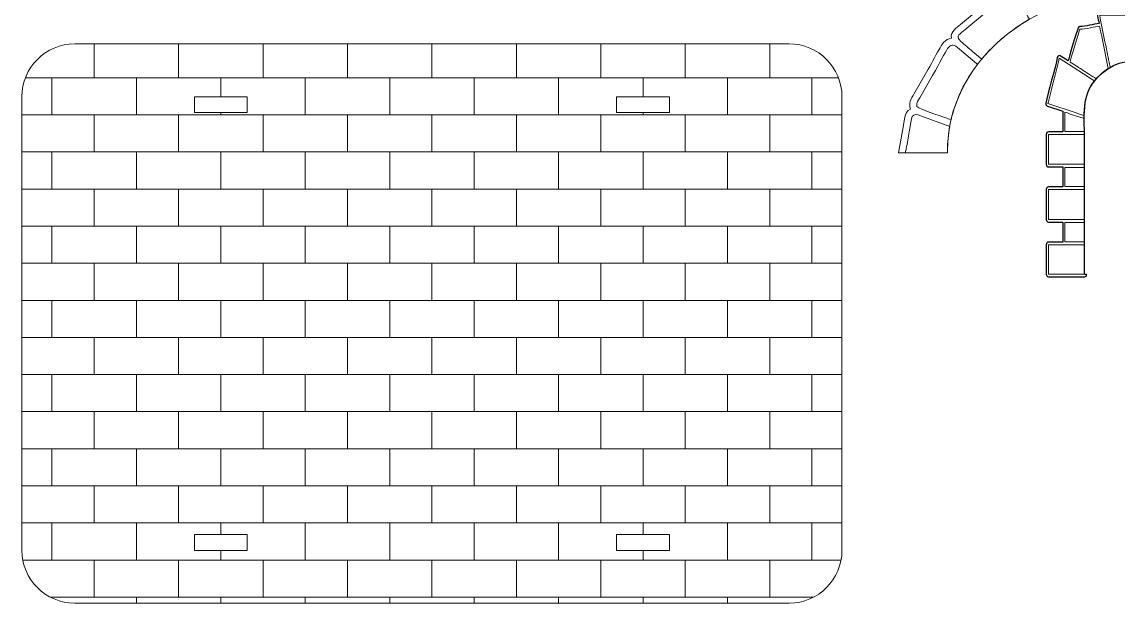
# Model space of a CAD drawing. Header units: millimetres. Extents: x 170 to 862, y -190 to 818.
# Drawn here: x 370 to 577.7, y -190.3 to -80.2 of the extents above; entities that cross this region are included whole.
import ezdxf

# ---------------------------------------------------------------- set-up
doc = ezdxf.new("R2010")
doc.units = ezdxf.units.MM
doc.header["$MEASUREMENT"] = 0
doc.layers.add('layer 1', color=7, linetype='Continuous')

msp = doc.modelspace()

# ---------------------------------------------------------------- linework, layer by layer
at = {"layer": 'layer 1', "color": 2, "lineweight": 9}
msp.add_open_spline([(622.3806, -96.4859), (623.2841, -96.8826), (623.5249, -98.618), (623.7453, -99.647), (623.7453, -99.647), (624.1041, -101.3217), (624.4433, -103.1811), (624.7463, -104.9953), (624.7463, -104.9953), (624.7463, -104.9953), (615.3889, -104.9953), (615.3889, -104.9953), (615.3889, -104.9953), (615.3908, -104.8656), (615.3918, -104.7356), (615.3918, -104.6055), (615.3918, -104.6055), (615.3918, -88.037), (599.7218, -74.6055), (580.3918, -74.6055), (580.3918, -74.6055), (561.0618, -74.6055), (545.3918, -88.037), (545.3918, -104.6055), (545.3918, -104.6055), (545.3918, -104.7356), (545.3928, -104.8656), (545.3947, -104.9953), (545.3947, -104.9953), (545.3947, -104.9953), (536.0801, -104.9953), (536.0801, -104.9953), (536.0801, -104.9953), (536.0801, -104.9953), (536.857, -100.8097), (536.857, -100.8097), (536.857, -100.8097), (536.857, -100.8097), (537.2814, -98.2511), (537.2814, -98.2511), (537.2814, -98.2511), (537.4227, -97.596), (537.7582, -97.0187), (538.3663, -96.696), (538.3663, -96.696), (538.1576, -96.1694), (538.2559, -95.2736), (538.5041, -94.7399), (538.5041, -94.7399), (538.6477, -94.4312), (538.8457, -94.1772), (539.0136, -93.8864), (539.0136, -93.8864), (539.0136, -93.8864), (541.4431, -89.6783), (541.4431, -89.6783), (541.4431, -89.6783), (542.2581, -88.2666), (542.9897, -86.8218), (543.7894, -85.4078), (543.7894, -85.4078), (544.3101, -84.4871), (544.9566, -83.3945), (546.1207, -83.2671), (546.1207, -83.2671), (545.9602, -81.9311), (547.0818, -81.3324), (547.8573, -80.6806), (547.8573, -80.6806), (547.8573, -80.6806), (555.6466, -74.1343), (555.6466, -74.1343), (555.6466, -74.1343), (556.314, -73.5734), (557.006, -73.074), (558.0414, -73.2556), (558.0414, -73.2556), (558.409, -72.5409), (559.9913, -72.0184), (560.8023, -71.6912), (560.8023, -71.6912), (562.554, -70.9845), (570.4386, -67.9091), (571.9631, -68.0636), (571.9631, -68.0636), (572.5595, -66.664), (574.0582, -66.7261), (575.1929, -66.5955), (575.1929, -66.5955), (579.4435, -66.1064), (581.5211, -66.1225), (585.7801, -66.6341), (585.7801, -66.6341), (586.8933, -66.7678), (588.2655, -66.8275), (588.7688, -68.0529), (588.7688, -68.0529), (590.3143, -67.9025), (597.0341, -70.6447), (598.9419, -71.3379), (598.9419, -71.3379), (600.2223, -71.8031), (602.1119, -72.1883), (602.6509, -73.2956), (602.6509, -73.2956), (603.6937, -72.9807), (604.5824, -73.7247), (605.3286, -74.3514), (605.3286, -74.3514), (605.3286, -74.3514), (609.1964, -77.6001), (609.1964, -77.6001), (609.1964, -77.6001), (610.6047, -78.8146), (614.7924, -81.6358), (614.6161, -83.2182), (614.6161, -83.2182), (615.867, -83.3652), (616.4019, -84.6863), (617.1047, -85.9027), (617.1047, -85.9027), (617.1047, -85.9027), (621.4953, -93.5158), (621.4953, -93.5158), (621.4953, -93.5158), (621.9926, -94.3754), (622.7107, -95.4577), (622.3806, -96.4859)], degree=3, knots=[0, 0, 0, 0, 0.03030303, 0.03030303, 0.03030303, 0.03030303, 0.06060606, 0.06060606, 0.06060606, 0.06060606, 0.09090909, 0.09090909, 0.09090909, 0.09090909, 0.12121212, 0.12121212, 0.12121212, 0.12121212, 0.15151515, 0.15151515, 0.15151515, 0.15151515, 0.18181818, 0.18181818, 0.18181818, 0.18181818, 0.21212121, 0.21212121, 0.21212121, 0.21212121, 0.24242424, 0.24242424, 0.24242424, 0.24242424, 0.27272727, 0.27272727, 0.27272727, 0.27272727, 0.3030303, 0.3030303, 0.3030303, 0.3030303, 0.33333333, 0.33333333, 0.33333333, 0.33333333, 0.36363636, 0.36363636, 0.36363636, 0.36363636, 0.39393939, 0.39393939, 0.39393939, 0.39393939, 0.42424242, 0.42424242, 0.42424242, 0.42424242, 0.45454545, 0.45454545, 0.45454545, 0.45454545, 0.48484848, 0.48484848, 0.48484848, 0.48484848, 0.51515152, 0.51515152, 0.51515152, 0.51515152, 0.54545455, 0.54545455, 0.54545455, 0.54545455, 0.57575758, 0.57575758, 0.57575758, 0.57575758, 0.60606061, 0.60606061, 0.60606061, 0.60606061, 0.63636364, 0.63636364, 0.63636364, 0.63636364, 0.66666667, 0.66666667, 0.66666667, 0.66666667, 0.6969697, 0.6969697, 0.6969697, 0.6969697, 0.72727273, 0.72727273, 0.72727273, 0.72727273, 0.75757576, 0.75757576, 0.75757576, 0.75757576, 0.78787879, 0.78787879, 0.78787879, 0.78787879, 0.81818182, 0.81818182, 0.81818182, 0.81818182, 0.84848485, 0.84848485, 0.84848485, 0.84848485, 0.87878788, 0.87878788, 0.87878788, 0.87878788, 0.90909091, 0.90909091, 0.90909091, 0.90909091, 0.93939394, 0.93939394, 0.93939394, 0.93939394, 1, 1, 1, 1], dxfattribs=at)
at = {"layer": 'layer 1', "color": 242, "lineweight": 9}
for points, knots in [([(557.8038, -74.5351), (557.0905, -74.5123), (556.8643, -74.8121), (556.483, -75.1295), (556.483, -75.1295), (556.483, -75.1295), (548.6937, -81.6758), (548.6937, -81.6758), (548.6937, -81.6758), (547.8868, -82.3817), (546.7151, -82.8157), (547.9361, -83.8959), (547.9361, -83.8959), (548.6833, -84.5568), (549.3621, -85.1199), (550.1476, -85.7602), (550.1476, -85.7602), (550.1476, -85.7602), (551.8721, -87.2119), (551.8721, -87.2119), (551.8721, -87.2119), (554.3278, -84.2586), (557.3931, -81.7036), (560.9095, -79.6802), (560.9095, -79.6802), (560.9095, -79.6802), (560.9083, -79.6781), (560.9083, -79.6781), (560.9083, -79.6781), (560.3523, -78.6971), (558.4178, -75.1038), (557.8038, -74.5351)], [0, 0, 0, 0, 0.11111111, 0.11111111, 0.11111111, 0.11111111, 0.22222222, 0.22222222, 0.22222222, 0.22222222, 0.33333333, 0.33333333, 0.33333333, 0.33333333, 0.44444444, 0.44444444, 0.44444444, 0.44444444, 0.55555556, 0.55555556, 0.55555556, 0.55555556, 0.66666667, 0.66666667, 0.66666667, 0.66666667, 0.77777778, 0.77777778, 0.77777778, 0.77777778, 1, 1, 1, 1]), ([(585.3502, -88.6865), (585.3502, -88.6865), (585.7689, -86.605), (585.7689, -86.605), (585.7689, -86.605), (585.8842, -86.0317), (586.0061, -85.4602), (586.1257, -84.8883), (586.1257, -84.8883), (586.2687, -84.2026), (586.4119, -83.5169), (586.5535, -82.8307), (586.5535, -82.8307), (586.8216, -81.5319), (587.1045, -80.207), (587.3242, -78.8937), (587.3242, -78.8937), (587.3242, -78.8937), (574.231, -78.8937), (574.231, -78.8937), (574.231, -78.8937), (574.5151, -80.5868), (574.8854, -82.2827), (575.2367, -83.9551), (575.2367, -83.9551), (575.506, -85.2364), (575.7794, -86.52), (576.0224, -87.8101), (576.0224, -87.8101), (576.0595, -88.007), (576.1024, -88.2018), (576.1452, -88.3967), (576.1452, -88.3967), (576.1725, -88.5208), (576.1999, -88.6452), (576.2258, -88.77), (576.2258, -88.77), (579.1577, -87.1026), (582.6103, -87.2069), (585.3502, -88.6865)], [0, 0, 0, 0, 0.09090909, 0.09090909, 0.09090909, 0.09090909, 0.18181818, 0.18181818, 0.18181818, 0.18181818, 0.27272727, 0.27272727, 0.27272727, 0.27272727, 0.36363636, 0.36363636, 0.36363636, 0.36363636, 0.45454545, 0.45454545, 0.45454545, 0.45454545, 0.54545455, 0.54545455, 0.54545455, 0.54545455, 0.63636364, 0.63636364, 0.63636364, 0.63636364, 0.72727273, 0.72727273, 0.72727273, 0.72727273, 0.81818182, 0.81818182, 0.81818182, 0.81818182, 1, 1, 1, 1]), ([(570.497, -81.5732), (570.3178, -81.9453), (568.6672, -87.2901), (568.6364, -87.8049), (568.6364, -87.8049), (568.6364, -87.8049), (570.06, -88.7005), (570.06, -88.7005), (570.06, -88.7005), (570.3162, -88.8804), (570.5376, -88.9838), (570.7737, -89.1457), (570.7737, -89.1457), (571.5621, -89.6862), (572.6794, -90.3691), (573.5802, -90.9625), (573.5802, -90.9625), (574.2671, -90.1661), (575.0259, -89.518), (575.8291, -89.0084), (575.8291, -89.0084), (575.8291, -89.0084), (574.6767, -83.2364), (574.6767, -83.2364), (574.6767, -83.2364), (574.5896, -82.819), (574.5361, -82.5326), (574.449, -82.1152), (574.449, -82.1152), (574.3798, -81.7835), (574.3016, -81.2397), (574.2183, -80.998), (574.2183, -80.998), (573.5789, -81.0179), (571.4321, -81.5732), (570.497, -81.5732)], [0, 0, 0, 0, 0.1, 0.1, 0.1, 0.1, 0.2, 0.2, 0.2, 0.2, 0.3, 0.3, 0.3, 0.3, 0.4, 0.4, 0.4, 0.4, 0.5, 0.5, 0.5, 0.5, 0.6, 0.6, 0.6, 0.6, 0.7, 0.7, 0.7, 0.7, 0.8, 0.8, 0.8, 0.8, 1, 1, 1, 1]), ([(539.5741, -96.2066), (540.214, -96.7534), (543.9023, -97.9251), (545.0868, -98.358), (545.0868, -98.358), (545.307, -98.4385), (545.6502, -98.5729), (546.0639, -98.7341), (546.0639, -98.7341), (546.9471, -94.9193), (548.6743, -91.3654), (551.0712, -88.2202), (551.0712, -88.2202), (551.0712, -88.2202), (550.87, -88.0555), (550.87, -88.0555), (550.87, -88.0555), (550.87, -88.0555), (547.2686, -85.0191), (547.2686, -85.0191), (547.2686, -85.0191), (545.6239, -83.6853), (545.5511, -85.1644), (542.5689, -90.3283), (542.5689, -90.3283), (542.5689, -90.3283), (540.1394, -94.5364), (540.1394, -94.5364), (540.1394, -94.5364), (539.7669, -95.1908), (539.4852, -95.3358), (539.5741, -96.2066)], [0, 0, 0, 0, 0.11111111, 0.11111111, 0.11111111, 0.11111111, 0.22222222, 0.22222222, 0.22222222, 0.22222222, 0.33333333, 0.33333333, 0.33333333, 0.33333333, 0.44444444, 0.44444444, 0.44444444, 0.44444444, 0.55555556, 0.55555556, 0.55555556, 0.55555556, 0.66666667, 0.66666667, 0.66666667, 0.66666667, 0.77777778, 0.77777778, 0.77777778, 0.77777778, 1, 1, 1, 1]), ([(564.4327, -95.6665), (564.4327, -95.6665), (569.7803, -97.4306), (569.7803, -97.4306), (569.7803, -97.4306), (570.117, -97.548), (570.3203, -97.6127), (570.6747, -97.7202), (570.6747, -97.7202), (570.9142, -97.7928), (571.0886, -97.8851), (571.3003, -97.9337), (571.3003, -97.9337), (571.3466, -95.6645), (571.6614, -93.5636), (572.9426, -91.7738), (572.9426, -91.7738), (573.0396, -91.6383), (573.1391, -91.5075), (573.2397, -91.3789), (573.2397, -91.3789), (572.8194, -91.1015), (572.3351, -90.7467), (572.0723, -90.5987), (572.0723, -90.5987), (572.0723, -90.5987), (566.5689, -87.0379), (566.5689, -87.0379), (566.5689, -87.0379), (566.3546, -88.318), (564.6352, -94.4567), (564.4327, -95.6665)], [0, 0, 0, 0, 0.11111111, 0.11111111, 0.11111111, 0.11111111, 0.22222222, 0.22222222, 0.22222222, 0.22222222, 0.33333333, 0.33333333, 0.33333333, 0.33333333, 0.44444444, 0.44444444, 0.44444444, 0.44444444, 0.55555556, 0.55555556, 0.55555556, 0.55555556, 0.66666667, 0.66666667, 0.66666667, 0.66666667, 0.77777778, 0.77777778, 0.77777778, 0.77777778, 1, 1, 1, 1]), ([(545.3947, -104.9953), (545.3928, -104.8656), (545.3918, -104.7356), (545.3918, -104.6055), (545.3918, -104.6055), (545.3918, -103.0386), (545.5324, -101.4999), (545.8026, -99.9978), (545.8026, -99.9978), (545.8026, -99.9978), (542.5264, -98.8061), (542.5264, -98.8061), (542.5264, -98.8061), (540.2634, -97.9767), (538.867, -97.0671), (538.5521, -98.5255), (538.5521, -98.5255), (538.5521, -98.5255), (538.1396, -101.0217), (538.1396, -101.0217), (538.1396, -101.0217), (537.985, -102.017), (537.7625, -103.1261), (537.5711, -104.1771), (537.5711, -104.1771), (537.5304, -104.4008), (537.4763, -104.6793), (537.4141, -104.9953), (537.4141, -104.9953), (537.4141, -104.9953), (545.3947, -104.9953), (545.3947, -104.9953)], [0, 0, 0, 0, 0.11111111, 0.11111111, 0.11111111, 0.11111111, 0.22222222, 0.22222222, 0.22222222, 0.22222222, 0.33333333, 0.33333333, 0.33333333, 0.33333333, 0.44444444, 0.44444444, 0.44444444, 0.44444444, 0.55555556, 0.55555556, 0.55555556, 0.55555556, 0.66666667, 0.66666667, 0.66666667, 0.66666667, 0.77777778, 0.77777778, 0.77777778, 0.77777778, 1, 1, 1, 1]), ([(567.6028, -100.9394), (567.6028, -100.9394), (571.3337, -100.9394), (571.3337, -100.9394), (571.3337, -100.9394), (571.3144, -100.1096), (571.2914, -99.2927), (571.2939, -98.4947), (571.2939, -98.4947), (571.2939, -98.4947), (568.6636, -97.6419), (568.6636, -97.6419), (568.6636, -97.6419), (568.3391, -97.5285), (567.9083, -97.3316), (567.6028, -97.2963), (567.6028, -97.2963), (567.6028, -97.2963), (567.6028, -100.9394), (567.6028, -100.9394)], [0, 0, 0, 0, 0.16666667, 0.16666667, 0.16666667, 0.16666667, 0.33333333, 0.33333333, 0.33333333, 0.33333333, 0.5, 0.5, 0.5, 0.5, 0.66666667, 0.66666667, 0.66666667, 0.66666667, 1, 1, 1, 1]), ([(564.5015, -107.1711), (564.5015, -107.1711), (571.3606, -107.1711), (571.3606, -107.1711), (571.3606, -107.1711), (571.3597, -105.6751), (571.359, -104.1791), (571.3588, -102.6832), (571.3588, -102.6832), (571.3588, -102.2916), (571.3536, -101.902), (571.3462, -101.5147), (571.3462, -101.5147), (571.3462, -101.5147), (564.5015, -101.5147), (564.5015, -101.5147), (564.5015, -101.5147), (564.5015, -101.5147), (564.5015, -107.1711), (564.5015, -107.1711)], [0, 0, 0, 0, 0.16666667, 0.16666667, 0.16666667, 0.16666667, 0.33333333, 0.33333333, 0.33333333, 0.33333333, 0.5, 0.5, 0.5, 0.5, 0.66666667, 0.66666667, 0.66666667, 0.66666667, 1, 1, 1, 1]), ([(567.6028, -111.3894), (567.6028, -111.3894), (571.3635, -111.3894), (571.3635, -111.3894), (571.3635, -111.3894), (571.3635, -111.3894), (571.361, -107.7463), (571.361, -107.7463), (571.361, -107.7463), (571.361, -107.7463), (567.6028, -107.7463), (567.6028, -107.7463), (567.6028, -107.7463), (567.6028, -107.7463), (567.6028, -111.3894), (567.6028, -111.3894)], [0, 0, 0, 0, 0.2, 0.2, 0.2, 0.2, 0.4, 0.4, 0.4, 0.4, 0.6, 0.6, 0.6, 0.6, 1, 1, 1, 1]), ([(564.5015, -117.6212), (564.5015, -117.6212), (571.3663, -117.6212), (571.3663, -117.6212), (571.3663, -117.6212), (571.3662, -115.7357), (571.3651, -113.8503), (571.3638, -111.9648), (571.3638, -111.9648), (571.3638, -111.9648), (564.5015, -111.9648), (564.5015, -111.9648), (564.5015, -111.9648), (564.5015, -111.9648), (564.5015, -117.6212), (564.5015, -117.6212)], [0, 0, 0, 0, 0.2, 0.2, 0.2, 0.2, 0.4, 0.4, 0.4, 0.4, 0.6, 0.6, 0.6, 0.6, 1, 1, 1, 1]), ([(567.6028, -121.8396), (567.6028, -121.8396), (571.3648, -121.8396), (571.3648, -121.8396), (571.3648, -121.8396), (571.3658, -120.6252), (571.3663, -119.4109), (571.3663, -118.1964), (571.3663, -118.1964), (571.3663, -118.1964), (567.6028, -118.1964), (567.6028, -118.1964), (567.6028, -118.1964), (567.6028, -118.1964), (567.6028, -121.8396), (567.6028, -121.8396)], [0, 0, 0, 0, 0.2, 0.2, 0.2, 0.2, 0.4, 0.4, 0.4, 0.4, 0.6, 0.6, 0.6, 0.6, 1, 1, 1, 1]), ([(564.5015, -127.9753), (564.5015, -127.9753), (571.3542, -127.9753), (571.3542, -127.9753), (571.3542, -127.9753), (571.3594, -126.1219), (571.3625, -124.2684), (571.3643, -122.4148), (571.3643, -122.4148), (571.3643, -122.4148), (564.5015, -122.4148), (564.5015, -122.4148), (564.5015, -122.4148), (564.5015, -122.4148), (564.5015, -127.9753), (564.5015, -127.9753)], [0, 0, 0, 0, 0.2, 0.2, 0.2, 0.2, 0.4, 0.4, 0.4, 0.4, 0.6, 0.6, 0.6, 0.6, 1, 1, 1, 1])]:
    msp.add_open_spline(points, degree=3, knots=knots, dxfattribs=at)
at = {"layer": 'layer 1', "color": 2}
msp.add_open_spline([(571.7761, -128.033), (571.7539, -128.2821), (571.5903, -128.4764), (571.3929, -128.4764), (571.3929, -128.4764), (571.3929, -128.4764), (564.5015, -128.4764), (564.5015, -128.4764), (564.5015, -128.4764), (564.289, -128.4764), (564.1157, -128.2513), (564.1157, -127.9753), (564.1157, -127.9753), (564.1157, -127.9753), (564.1157, -122.4148), (564.1157, -122.4148), (564.1157, -122.4148), (564.1157, -122.1388), (564.289, -121.9137), (564.5015, -121.9137), (564.5015, -121.9137), (564.5015, -121.9137), (567.2211, -121.9137), (567.2211, -121.9137), (567.2211, -121.9137), (567.2211, -121.9137), (567.2211, -118.1223), (567.2211, -118.1223), (567.2211, -118.1223), (567.2211, -118.1223), (564.5015, -118.1223), (564.5015, -118.1223), (564.5015, -118.1223), (564.289, -118.1223), (564.1157, -117.8972), (564.1157, -117.6212), (564.1157, -117.6212), (564.1157, -117.6212), (564.1157, -111.9648), (564.1157, -111.9648), (564.1157, -111.9648), (564.1157, -111.6888), (564.289, -111.4637), (564.5015, -111.4637), (564.5015, -111.4637), (564.5015, -111.4637), (567.2211, -111.4637), (567.2211, -111.4637), (567.2211, -111.4637), (567.2211, -111.4637), (567.2211, -107.6721), (567.2211, -107.6721), (567.2211, -107.6721), (567.2211, -107.6721), (564.5015, -107.6721), (564.5015, -107.6721), (564.5015, -107.6721), (564.289, -107.6721), (564.1157, -107.4471), (564.1157, -107.1711), (564.1157, -107.1711), (564.1157, -107.1711), (564.1157, -101.5147), (564.1157, -101.5147), (564.1157, -101.5147), (564.1157, -101.2387), (564.289, -101.0137), (564.5015, -101.0137), (564.5015, -101.0137), (564.5015, -101.0137), (567.2211, -101.0137), (567.2211, -101.0137), (567.2211, -101.0137), (567.2211, -101.0137), (567.2431, -97.1106), (567.2431, -97.1106), (567.2431, -97.1106), (567.2431, -97.1106), (564.3376, -96.152), (564.3376, -96.152), (564.3376, -96.152), (564.1362, -96.0856), (564.0114, -95.8237), (564.0557, -95.5601), (564.0557, -95.5601), (564.3674, -93.6986), (565.8867, -88.7533), (566.192, -86.9315), (566.192, -86.9315), (566.2457, -86.6107), (566.5149, -86.4432), (566.7411, -86.5896), (566.7411, -86.5896), (566.7411, -86.5896), (568.2747, -87.5818), (568.2747, -87.5818), (568.2747, -87.5818), (568.3836, -86.9444), (569.892, -81.8851), (570.1698, -81.3077), (570.1698, -81.3077), (570.2424, -81.1569), (570.3601, -81.0722), (570.497, -81.0722), (570.497, -81.0722), (571.5626, -81.0722), (573.1127, -80.5709), (574.1139, -80.5021), (574.1139, -80.5021), (574.0172, -80.0001), (573.9254, -79.4977), (573.8414, -78.9953), (573.8414, -78.9953), (573.7888, -78.6814), (573.9709, -78.3878), (574.2183, -78.3878), (574.2183, -78.3878), (574.2183, -78.3878), (587.3117, -78.3878), (587.3117, -78.3878), (587.3117, -78.3878), (587.559, -78.3878), (587.7412, -78.6814), (587.6887, -78.9953), (587.6887, -78.9953), (587.5996, -79.5275), (587.5, -80.0617), (587.395, -80.5953), (587.395, -80.5953), (588.5544, -80.6321), (589.6764, -81.0722), (590.8263, -81.0722), (590.8263, -81.0722), (590.9632, -81.0722), (591.0809, -81.1569), (591.1536, -81.3077), (591.1536, -81.3077), (591.5398, -82.1101), (591.888, -83.5065), (592.2115, -84.4345), (592.2115, -84.4345), (592.3772, -84.9095), (593.0996, -87.1151), (593.1903, -87.6176), (593.1903, -87.6176), (593.1903, -87.6176), (594.7898, -86.589), (594.7898, -86.589), (594.7898, -86.589), (595.016, -86.4436), (595.2845, -86.6113), (595.338, -86.9315), (595.338, -86.9315), (595.4617, -87.6707), (595.7003, -88.3848), (595.871, -89.1013), (595.871, -89.1013), (595.871, -89.1013), (597.4645, -95.5126), (597.4645, -95.5126), (597.4645, -95.5126), (597.5335, -95.7902), (597.4087, -96.082), (597.1909, -96.1525), (597.1909, -96.1525), (596.2213, -96.4669), (595.2502, -96.7723), (594.2824, -97.0963), (594.2824, -97.0963), (594.2824, -97.0963), (594.3089, -101.0137), (594.3089, -101.0137), (594.3089, -101.0137), (594.3089, -101.0137), (597.0285, -101.0137), (597.0285, -101.0137), (597.0285, -101.0137), (597.2411, -101.0137), (597.4143, -101.2387), (597.4143, -101.5147), (597.4143, -101.5147), (597.4143, -101.5147), (597.4143, -107.1711), (597.4143, -107.1711), (597.4143, -107.1711), (597.4143, -107.4471), (597.2411, -107.6721), (597.0285, -107.6721), (597.0285, -107.6721), (597.0285, -107.6721), (594.3089, -107.6721), (594.3089, -107.6721), (594.3089, -107.6721), (594.3089, -107.6721), (594.3089, -111.4637), (594.3089, -111.4637), (594.3089, -111.4637), (594.3089, -111.4637), (597.0285, -111.4637), (597.0285, -111.4637), (597.0285, -111.4637), (597.2411, -111.4637), (597.4143, -111.6888), (597.4143, -111.9648), (597.4143, -111.9648), (597.4143, -111.9648), (597.4143, -117.6212), (597.4143, -117.6212), (597.4143, -117.6212), (597.4143, -117.8972), (597.2411, -118.1223), (597.0285, -118.1223), (597.0285, -118.1223), (597.0285, -118.1223), (594.3089, -118.1223), (594.3089, -118.1223), (594.3089, -118.1223), (594.3089, -118.1223), (594.3089, -121.9137), (594.3089, -121.9137), (594.3089, -121.9137), (594.3089, -121.9137), (597.0285, -121.9137), (597.0285, -121.9137), (597.0285, -121.9137), (597.2411, -121.9137), (597.4143, -122.1388), (597.4143, -122.4148), (597.4143, -122.4148), (597.4143, -122.4148), (597.4143, -127.9753), (597.4143, -127.9753), (597.4143, -127.9753), (597.4143, -128.2513), (597.2411, -128.4764), (597.0285, -128.4764), (597.0285, -128.4764), (597.0285, -128.4764), (590.1371, -128.4764), (590.1371, -128.4764), (590.1371, -128.4764), (589.9247, -128.4764), (589.7515, -128.2514), (589.7514, -127.9754), (589.7514, -127.9754), (589.7514, -127.9754), (590.1372, -127.9754), (590.1372, -127.9754), (590.1372, -127.9754), (590.1372, -127.9754), (590.1372, -127.9738), (590.1372, -127.9738), (590.1372, -127.9738), (590.1372, -127.9738), (590.1372, -102.1288), (590.1372, -102.1288), (590.1372, -102.1288), (590.191, -98.5676), (590.4423, -94.626), (588.8202, -91.9657), (588.8202, -91.9657), (585.5629, -86.6249), (577.3474, -85.6202), (572.9426, -91.7738), (572.9426, -91.7738), (570.8021, -94.764), (571.3588, -98.6228), (571.3588, -102.6832), (571.3588, -102.6832), (571.3598, -111.1328), (571.3778, -119.5848), (571.354, -128.0344), (571.354, -128.0344), (571.354, -128.0344), (571.7761, -128.033), (571.7761, -128.033)], degree=3, knots=[0, 0, 0, 0, 0.01428571, 0.01428571, 0.01428571, 0.01428571, 0.02857143, 0.02857143, 0.02857143, 0.02857143, 0.04285714, 0.04285714, 0.04285714, 0.04285714, 0.05714286, 0.05714286, 0.05714286, 0.05714286, 0.07142857, 0.07142857, 0.07142857, 0.07142857, 0.08571429, 0.08571429, 0.08571429, 0.08571429, 0.1, 0.1, 0.1, 0.1, 0.11428571, 0.11428571, 0.11428571, 0.11428571, 0.12857143, 0.12857143, 0.12857143, 0.12857143, 0.14285714, 0.14285714, 0.14285714, 0.14285714, 0.15714286, 0.15714286, 0.15714286, 0.15714286, 0.17142857, 0.17142857, 0.17142857, 0.17142857, 0.18571429, 0.18571429, 0.18571429, 0.18571429, 0.2, 0.2, 0.2, 0.2, 0.21428571, 0.21428571, 0.21428571, 0.21428571, 0.22857143, 0.22857143, 0.22857143, 0.22857143, 0.24285714, 0.24285714, 0.24285714, 0.24285714, 0.25714286, 0.25714286, 0.25714286, 0.25714286, 0.27142857, 0.27142857, 0.27142857, 0.27142857, 0.28571429, 0.28571429, 0.28571429, 0.28571429, 0.3, 0.3, 0.3, 0.3, 0.31428571, 0.31428571, 0.31428571, 0.31428571, 0.32857143, 0.32857143, 0.32857143, 0.32857143, 0.34285714, 0.34285714, 0.34285714, 0.34285714, 0.35714286, 0.35714286, 0.35714286, 0.35714286, 0.37142857, 0.37142857, 0.37142857, 0.37142857, 0.38571429, 0.38571429, 0.38571429, 0.38571429, 0.4, 0.4, 0.4, 0.4, 0.41428571, 0.41428571, 0.41428571, 0.41428571, 0.42857143, 0.42857143, 0.42857143, 0.42857143, 0.44285714, 0.44285714, 0.44285714, 0.44285714, 0.45714286, 0.45714286, 0.45714286, 0.45714286, 0.47142857, 0.47142857, 0.47142857, 0.47142857, 0.48571429, 0.48571429, 0.48571429, 0.48571429, 0.5, 0.5, 0.5, 0.5, 0.51428571, 0.51428571, 0.51428571, 0.51428571, 0.52857143, 0.52857143, 0.52857143, 0.52857143, 0.54285714, 0.54285714, 0.54285714, 0.54285714, 0.55714286, 0.55714286, 0.55714286, 0.55714286, 0.57142857, 0.57142857, 0.57142857, 0.57142857, 0.58571429, 0.58571429, 0.58571429, 0.58571429, 0.6, 0.6, 0.6, 0.6, 0.61428571, 0.61428571, 0.61428571, 0.61428571, 0.62857143, 0.62857143, 0.62857143, 0.62857143, 0.64285714, 0.64285714, 0.64285714, 0.64285714, 0.65714286, 0.65714286, 0.65714286, 0.65714286, 0.67142857, 0.67142857, 0.67142857, 0.67142857, 0.68571429, 0.68571429, 0.68571429, 0.68571429, 0.7, 0.7, 0.7, 0.7, 0.71428571, 0.71428571, 0.71428571, 0.71428571, 0.72857143, 0.72857143, 0.72857143, 0.72857143, 0.74285714, 0.74285714, 0.74285714, 0.74285714, 0.75714286, 0.75714286, 0.75714286, 0.75714286, 0.77142857, 0.77142857, 0.77142857, 0.77142857, 0.78571429, 0.78571429, 0.78571429, 0.78571429, 0.8, 0.8, 0.8, 0.8, 0.81428571, 0.81428571, 0.81428571, 0.81428571, 0.82857143, 0.82857143, 0.82857143, 0.82857143, 0.84285714, 0.84285714, 0.84285714, 0.84285714, 0.85714286, 0.85714286, 0.85714286, 0.85714286, 0.87142857, 0.87142857, 0.87142857, 0.87142857, 0.88571429, 0.88571429, 0.88571429, 0.88571429, 0.9, 0.9, 0.9, 0.9, 0.91428571, 0.91428571, 0.91428571, 0.91428571, 0.92857143, 0.92857143, 0.92857143, 0.92857143, 0.94285714, 0.94285714, 0.94285714, 0.94285714, 0.95714286, 0.95714286, 0.95714286, 0.95714286, 0.97142857, 0.97142857, 0.97142857, 0.97142857, 1, 1, 1, 1], dxfattribs=at)
at = {"layer": 'layer 1', "color": 242, "lineweight": 20}
for points, knots in [([(380.0015, -84.3443), (380.0015, -84.3443), (515.3945, -84.3443), (515.3945, -84.3443), (515.3945, -84.3443), (520.9023, -84.3443), (525.3945, -88.8365), (525.3945, -94.3443), (525.3945, -94.3443), (525.3945, -94.3443), (525.3945, -180.3443), (525.3945, -180.3443), (525.3945, -180.3443), (525.3945, -185.8521), (520.9023, -190.3443), (515.3945, -190.3443), (515.3945, -190.3443), (515.3945, -190.3443), (380.0015, -190.3443), (380.0015, -190.3443), (380.0015, -190.3443), (374.4937, -190.3443), (370.0015, -185.8521), (370.0015, -180.3443), (370.0015, -180.3443), (370.0015, -180.3443), (370.0015, -94.3443), (370.0015, -94.3443), (370.0015, -94.3443), (370.0015, -88.8365), (374.4937, -84.3443), (380.0015, -84.3443)], [0, 0, 0, 0, 0.11111111, 0.11111111, 0.11111111, 0.11111111, 0.22222222, 0.22222222, 0.22222222, 0.22222222, 0.33333333, 0.33333333, 0.33333333, 0.33333333, 0.44444444, 0.44444444, 0.44444444, 0.44444444, 0.55555556, 0.55555556, 0.55555556, 0.55555556, 0.66666667, 0.66666667, 0.66666667, 0.66666667, 0.77777778, 0.77777778, 0.77777778, 0.77777778, 1, 1, 1, 1]), ([(402.698, -94.3443), (402.698, -94.3443), (412.698, -94.3443), (412.698, -94.3443), (412.698, -94.3443), (412.698, -94.3443), (412.698, -97.3443), (412.698, -97.3443), (412.698, -97.3443), (412.698, -97.3443), (402.698, -97.3443), (402.698, -97.3443), (402.698, -97.3443), (402.698, -97.3443), (402.698, -94.3443), (402.698, -94.3443)], [0, 0, 0, 0, 0.2, 0.2, 0.2, 0.2, 0.4, 0.4, 0.4, 0.4, 0.6, 0.6, 0.6, 0.6, 1, 1, 1, 1]), ([(482.698, -94.3443), (482.698, -94.3443), (492.698, -94.3443), (492.698, -94.3443), (492.698, -94.3443), (492.698, -94.3443), (492.698, -97.3443), (492.698, -97.3443), (492.698, -97.3443), (492.698, -97.3443), (482.698, -97.3443), (482.698, -97.3443), (482.698, -97.3443), (482.698, -97.3443), (482.698, -94.3443), (482.698, -94.3443)], [0, 0, 0, 0, 0.2, 0.2, 0.2, 0.2, 0.4, 0.4, 0.4, 0.4, 0.6, 0.6, 0.6, 0.6, 1, 1, 1, 1]), ([(402.698, -177.3443), (402.698, -177.3443), (412.698, -177.3443), (412.698, -177.3443), (412.698, -177.3443), (412.698, -177.3443), (412.698, -180.3443), (412.698, -180.3443), (412.698, -180.3443), (412.698, -180.3443), (402.698, -180.3443), (402.698, -180.3443), (402.698, -180.3443), (402.698, -180.3443), (402.698, -177.3443), (402.698, -177.3443)], [0, 0, 0, 0, 0.2, 0.2, 0.2, 0.2, 0.4, 0.4, 0.4, 0.4, 0.6, 0.6, 0.6, 0.6, 1, 1, 1, 1]), ([(482.698, -177.3443), (482.698, -177.3443), (492.698, -177.3443), (492.698, -177.3443), (492.698, -177.3443), (492.698, -177.3443), (492.698, -180.3443), (492.698, -180.3443), (492.698, -180.3443), (492.698, -180.3443), (482.698, -180.3443), (482.698, -180.3443), (482.698, -180.3443), (482.698, -180.3443), (482.698, -177.3443), (482.698, -177.3443)], [0, 0, 0, 0, 0.2, 0.2, 0.2, 0.2, 0.4, 0.4, 0.4, 0.4, 0.6, 0.6, 0.6, 0.6, 1, 1, 1, 1])]:
    msp.add_open_spline(points, degree=3, knots=knots, dxfattribs=at)
at = {"layer": 'layer 1', "color": 142, "lineweight": 20}
for points in [[(383.698, -90.7644), (383.698, -90.7644), (383.698, -84.3443), (383.698, -84.3443)], [(399.698, -84.3443), (399.698, -84.3443), (399.698, -90.7644), (399.698, -90.7644)], [(415.698, -90.7644), (415.698, -90.7644), (415.698, -84.3443), (415.698, -84.3443)], [(431.698, -84.3443), (431.698, -84.3443), (431.698, -90.7644), (431.698, -90.7644)], [(447.698, -90.7644), (447.698, -90.7644), (447.698, -84.3443), (447.698, -84.3443)], [(463.698, -84.3443), (463.698, -84.3443), (463.698, -90.7644), (463.698, -90.7644)], [(479.698, -90.7644), (479.698, -90.7644), (479.698, -84.3443), (479.698, -84.3443)], [(495.698, -84.3443), (495.698, -84.3443), (495.698, -90.7644), (495.698, -90.7644)], [(511.698, -90.7644), (511.698, -90.7644), (511.698, -84.3443), (511.698, -84.3443)], [(370.6663, -90.7644), (370.6663, -90.7644), (524.7297, -90.7644), (524.7297, -90.7644)], [(375.6982, -90.7644), (375.6982, -90.7644), (375.6982, -97.7966), (375.6982, -97.7966)], [(391.6982, -97.7966), (391.6982, -97.7966), (391.6982, -90.7644), (391.6982, -90.7644)], [(407.6982, -90.7644), (407.6982, -90.7644), (407.6982, -94.3443), (407.6982, -94.3443)], [(423.6982, -97.7966), (423.6982, -97.7966), (423.6982, -90.7644), (423.6982, -90.7644)], [(439.6982, -90.7644), (439.6982, -90.7644), (439.6982, -97.7966), (439.6982, -97.7966)], [(455.6982, -97.7966), (455.6982, -97.7966), (455.6982, -90.7644), (455.6982, -90.7644)], [(471.6982, -90.7644), (471.6982, -90.7644), (471.6982, -97.7966), (471.6982, -97.7966)], [(487.6982, -94.3443), (487.6982, -94.3443), (487.6982, -90.7644), (487.6982, -90.7644)], [(503.6982, -90.7644), (503.6982, -90.7644), (503.6982, -97.7966), (503.6982, -97.7966)], [(519.6982, -97.7966), (519.6982, -97.7966), (519.6982, -90.7644), (519.6982, -90.7644)], [(407.6982, -97.3443), (407.6982, -97.3443), (407.6982, -97.7966), (407.6982, -97.7966)], [(487.6982, -97.7966), (487.6982, -97.7966), (487.6982, -97.3443), (487.6982, -97.3443)], [(370.0015, -97.7966), (370.0015, -97.7966), (525.3945, -97.7966), (525.3945, -97.7966)], [(383.698, -104.8288), (383.698, -104.8288), (383.698, -97.7966), (383.698, -97.7966)], [(399.698, -97.7966), (399.698, -97.7966), (399.698, -104.8288), (399.698, -104.8288)], [(415.698, -104.8288), (415.698, -104.8288), (415.698, -97.7966), (415.698, -97.7966)], [(431.698, -97.7966), (431.698, -97.7966), (431.698, -104.8288), (431.698, -104.8288)], [(447.698, -104.8288), (447.698, -104.8288), (447.698, -97.7966), (447.698, -97.7966)], [(463.698, -97.7966), (463.698, -97.7966), (463.698, -104.8288), (463.698, -104.8288)], [(479.698, -104.8288), (479.698, -104.8288), (479.698, -97.7966), (479.698, -97.7966)], [(495.698, -97.7966), (495.698, -97.7966), (495.698, -104.8288), (495.698, -104.8288)], [(511.698, -104.8288), (511.698, -104.8288), (511.698, -97.7966), (511.698, -97.7966)], [(370.0015, -104.8288), (370.0015, -104.8288), (525.3945, -104.8288), (525.3945, -104.8288)], [(375.6982, -104.8288), (375.6982, -104.8288), (375.6982, -111.8611), (375.6982, -111.8611)], [(391.6982, -111.8611), (391.6982, -111.8611), (391.6982, -104.8288), (391.6982, -104.8288)], [(407.6982, -104.8288), (407.6982, -104.8288), (407.6982, -111.8611), (407.6982, -111.8611)], [(423.6982, -111.8611), (423.6982, -111.8611), (423.6982, -104.8288), (423.6982, -104.8288)], [(439.6982, -104.8288), (439.6982, -104.8288), (439.6982, -111.8611), (439.6982, -111.8611)], [(455.6982, -111.8611), (455.6982, -111.8611), (455.6982, -104.8288), (455.6982, -104.8288)], [(471.6982, -104.8288), (471.6982, -104.8288), (471.6982, -111.8611), (471.6982, -111.8611)], [(487.6982, -111.8611), (487.6982, -111.8611), (487.6982, -104.8288), (487.6982, -104.8288)], [(503.6982, -104.8288), (503.6982, -104.8288), (503.6982, -111.8611), (503.6982, -111.8611)], [(519.6982, -111.8611), (519.6982, -111.8611), (519.6982, -104.8288), (519.6982, -104.8288)], [(370.0015, -111.8611), (370.0015, -111.8611), (525.3945, -111.8611), (525.3945, -111.8611)], [(383.698, -118.8933), (383.698, -118.8933), (383.698, -111.8611), (383.698, -111.8611)], [(399.698, -111.8611), (399.698, -111.8611), (399.698, -118.8933), (399.698, -118.8933)], [(415.698, -118.8933), (415.698, -118.8933), (415.698, -111.8611), (415.698, -111.8611)], [(431.698, -111.8611), (431.698, -111.8611), (431.698, -118.8933), (431.698, -118.8933)], [(447.698, -118.8933), (447.698, -118.8933), (447.698, -111.8611), (447.698, -111.8611)], [(463.698, -111.8611), (463.698, -111.8611), (463.698, -118.8933), (463.698, -118.8933)], [(479.698, -118.8933), (479.698, -118.8933), (479.698, -111.8611), (479.698, -111.8611)], [(495.698, -111.8611), (495.698, -111.8611), (495.698, -118.8933), (495.698, -118.8933)], [(511.698, -118.8933), (511.698, -118.8933), (511.698, -111.8611), (511.698, -111.8611)], [(370.0015, -118.8933), (370.0015, -118.8933), (525.3945, -118.8933), (525.3945, -118.8933)], [(375.6982, -118.8933), (375.6982, -118.8933), (375.6982, -125.9256), (375.6982, -125.9256)], [(391.6982, -125.9256), (391.6982, -125.9256), (391.6982, -118.8933), (391.6982, -118.8933)], [(407.6982, -118.8933), (407.6982, -118.8933), (407.6982, -125.9256), (407.6982, -125.9256)], [(423.6982, -125.9256), (423.6982, -125.9256), (423.6982, -118.8933), (423.6982, -118.8933)], [(439.6982, -118.8933), (439.6982, -118.8933), (439.6982, -125.9256), (439.6982, -125.9256)], [(455.6982, -125.9256), (455.6982, -125.9256), (455.6982, -118.8933), (455.6982, -118.8933)], [(471.6982, -118.8933), (471.6982, -118.8933), (471.6982, -125.9256), (471.6982, -125.9256)], [(487.6982, -125.9256), (487.6982, -125.9256), (487.6982, -118.8933), (487.6982, -118.8933)], [(503.6982, -118.8933), (503.6982, -118.8933), (503.6982, -125.9256), (503.6982, -125.9256)], [(519.6982, -125.9256), (519.6982, -125.9256), (519.6982, -118.8933), (519.6982, -118.8933)], [(370.0015, -125.9256), (370.0015, -125.9256), (525.3945, -125.9256), (525.3945, -125.9256)], [(383.698, -132.9578), (383.698, -132.9578), (383.698, -125.9256), (383.698, -125.9256)], [(399.698, -125.9256), (399.698, -125.9256), (399.698, -132.9578), (399.698, -132.9578)], [(415.698, -132.9578), (415.698, -132.9578), (415.698, -125.9256), (415.698, -125.9256)], [(431.698, -125.9256), (431.698, -125.9256), (431.698, -132.9578), (431.698, -132.9578)], [(447.698, -132.9578), (447.698, -132.9578), (447.698, -125.9256), (447.698, -125.9256)], [(463.698, -125.9256), (463.698, -125.9256), (463.698, -132.9578), (463.698, -132.9578)], [(479.698, -132.9578), (479.698, -132.9578), (479.698, -125.9256), (479.698, -125.9256)], [(495.698, -125.9256), (495.698, -125.9256), (495.698, -132.9578), (495.698, -132.9578)], [(511.698, -132.9578), (511.698, -132.9578), (511.698, -125.9256), (511.698, -125.9256)], [(370.0015, -132.9578), (370.0015, -132.9578), (525.3945, -132.9578), (525.3945, -132.9578)], [(375.6982, -132.9578), (375.6982, -132.9578), (375.6982, -139.99), (375.6982, -139.99)], [(391.6982, -139.99), (391.6982, -139.99), (391.6982, -132.9578), (391.6982, -132.9578)], [(407.6982, -132.9578), (407.6982, -132.9578), (407.6982, -139.99), (407.6982, -139.99)], [(423.6982, -139.99), (423.6982, -139.99), (423.6982, -132.9578), (423.6982, -132.9578)], [(439.6982, -132.9578), (439.6982, -132.9578), (439.6982, -139.99), (439.6982, -139.99)], [(455.6982, -139.99), (455.6982, -139.99), (455.6982, -132.9578), (455.6982, -132.9578)], [(471.6982, -132.9578), (471.6982, -132.9578), (471.6982, -139.99), (471.6982, -139.99)], [(487.6982, -139.99), (487.6982, -139.99), (487.6982, -132.9578), (487.6982, -132.9578)], [(503.6982, -132.9578), (503.6982, -132.9578), (503.6982, -139.99), (503.6982, -139.99)], [(519.6982, -139.99), (519.6982, -139.99), (519.6982, -132.9578), (519.6982, -132.9578)], [(370.0015, -139.99), (370.0015, -139.99), (525.3945, -139.99), (525.3945, -139.99)], [(383.698, -147.0223), (383.698, -147.0223), (383.698, -139.99), (383.698, -139.99)], [(399.698, -139.99), (399.698, -139.99), (399.698, -147.0223), (399.698, -147.0223)], [(415.698, -147.0223), (415.698, -147.0223), (415.698, -139.99), (415.698, -139.99)], [(431.698, -139.99), (431.698, -139.99), (431.698, -147.0223), (431.698, -147.0223)], [(447.698, -147.0223), (447.698, -147.0223), (447.698, -139.99), (447.698, -139.99)], [(463.698, -139.99), (463.698, -139.99), (463.698, -147.0223), (463.698, -147.0223)], [(479.698, -147.0223), (479.698, -147.0223), (479.698, -139.99), (479.698, -139.99)], [(495.698, -139.99), (495.698, -139.99), (495.698, -147.0223), (495.698, -147.0223)], [(511.698, -147.0223), (511.698, -147.0223), (511.698, -139.99), (511.698, -139.99)], [(370.0015, -147.0223), (370.0015, -147.0223), (525.3945, -147.0223), (525.3945, -147.0223)], [(375.6982, -147.0223), (375.6982, -147.0223), (375.6982, -154.0546), (375.6982, -154.0546)], [(391.6982, -154.0546), (391.6982, -154.0546), (391.6982, -147.0223), (391.6982, -147.0223)], [(407.6982, -147.0223), (407.6982, -147.0223), (407.6982, -154.0546), (407.6982, -154.0546)], [(423.6982, -154.0546), (423.6982, -154.0546), (423.6982, -147.0223), (423.6982, -147.0223)], [(439.6982, -147.0223), (439.6982, -147.0223), (439.6982, -154.0546), (439.6982, -154.0546)], [(455.6982, -154.0546), (455.6982, -154.0546), (455.6982, -147.0223), (455.6982, -147.0223)], [(471.6982, -147.0223), (471.6982, -147.0223), (471.6982, -154.0546), (471.6982, -154.0546)], [(487.6982, -154.0546), (487.6982, -154.0546), (487.6982, -147.0223), (487.6982, -147.0223)], [(503.6982, -147.0223), (503.6982, -147.0223), (503.6982, -154.0546), (503.6982, -154.0546)], [(519.6982, -154.0546), (519.6982, -154.0546), (519.6982, -147.0223), (519.6982, -147.0223)], [(370.0015, -154.0546), (370.0015, -154.0546), (525.3945, -154.0546), (525.3945, -154.0546)], [(383.698, -161.0867), (383.698, -161.0867), (383.698, -154.0546), (383.698, -154.0546)], [(399.698, -154.0546), (399.698, -154.0546), (399.698, -161.0867), (399.698, -161.0867)], [(415.698, -161.0867), (415.698, -161.0867), (415.698, -154.0546), (415.698, -154.0546)], [(431.698, -154.0546), (431.698, -154.0546), (431.698, -161.0867), (431.698, -161.0867)], [(447.698, -161.0867), (447.698, -161.0867), (447.698, -154.0546), (447.698, -154.0546)], [(463.698, -154.0546), (463.698, -154.0546), (463.698, -161.0867), (463.698, -161.0867)], [(479.698, -161.0867), (479.698, -161.0867), (479.698, -154.0546), (479.698, -154.0546)], [(495.698, -154.0546), (495.698, -154.0546), (495.698, -161.0867), (495.698, -161.0867)], [(511.698, -161.0867), (511.698, -161.0867), (511.698, -154.0546), (511.698, -154.0546)], [(370.0015, -161.0867), (370.0015, -161.0867), (525.3945, -161.0867), (525.3945, -161.0867)], [(375.6982, -161.0867), (375.6982, -161.0867), (375.6982, -168.119), (375.6982, -168.119)], [(391.6982, -168.119), (391.6982, -168.119), (391.6982, -161.0867), (391.6982, -161.0867)], [(407.6982, -161.0867), (407.6982, -161.0867), (407.6982, -168.119), (407.6982, -168.119)], [(423.6982, -168.119), (423.6982, -168.119), (423.6982, -161.0867), (423.6982, -161.0867)], [(439.6982, -161.0867), (439.6982, -161.0867), (439.6982, -168.119), (439.6982, -168.119)], [(455.6982, -168.119), (455.6982, -168.119), (455.6982, -161.0867), (455.6982, -161.0867)], [(471.6982, -161.0867), (471.6982, -161.0867), (471.6982, -168.119), (471.6982, -168.119)], [(487.6982, -168.119), (487.6982, -168.119), (487.6982, -161.0867), (487.6982, -161.0867)], [(503.6982, -161.0867), (503.6982, -161.0867), (503.6982, -168.119), (503.6982, -168.119)], [(519.6982, -168.119), (519.6982, -168.119), (519.6982, -161.0867), (519.6982, -161.0867)], [(370.0015, -168.119), (370.0015, -168.119), (525.3945, -168.119), (525.3945, -168.119)], [(383.698, -175.1513), (383.698, -175.1513), (383.698, -168.119), (383.698, -168.119)], [(399.698, -168.119), (399.698, -168.119), (399.698, -175.1513), (399.698, -175.1513)], [(415.698, -175.1513), (415.698, -175.1513), (415.698, -168.119), (415.698, -168.119)], [(431.698, -168.119), (431.698, -168.119), (431.698, -175.1513), (431.698, -175.1513)], [(447.698, -175.1513), (447.698, -175.1513), (447.698, -168.119), (447.698, -168.119)], [(463.698, -168.119), (463.698, -168.119), (463.698, -175.1513), (463.698, -175.1513)], [(479.698, -175.1513), (479.698, -175.1513), (479.698, -168.119), (479.698, -168.119)], [(495.698, -168.119), (495.698, -168.119), (495.698, -175.1513), (495.698, -175.1513)], [(511.698, -175.1513), (511.698, -175.1513), (511.698, -168.119), (511.698, -168.119)], [(370.0015, -175.1513), (370.0015, -175.1513), (525.3945, -175.1513), (525.3945, -175.1513)], [(375.6982, -175.1513), (375.6982, -175.1513), (375.6982, -182.1835), (375.6982, -182.1835)], [(391.6982, -182.1835), (391.6982, -182.1835), (391.6982, -175.1513), (391.6982, -175.1513)], [(407.6982, -175.1513), (407.6982, -175.1513), (407.6982, -177.3443), (407.6982, -177.3443)], [(423.6982, -182.1835), (423.6982, -182.1835), (423.6982, -175.1513), (423.6982, -175.1513)], [(439.6982, -175.1513), (439.6982, -175.1513), (439.6982, -182.1835), (439.6982, -182.1835)], [(455.6982, -182.1835), (455.6982, -182.1835), (455.6982, -175.1513), (455.6982, -175.1513)], [(471.6982, -175.1513), (471.6982, -175.1513), (471.6982, -182.1835), (471.6982, -182.1835)], [(487.6982, -177.3443), (487.6982, -177.3443), (487.6982, -175.1513), (487.6982, -175.1513)], [(503.6982, -175.1513), (503.6982, -175.1513), (503.6982, -182.1835), (503.6982, -182.1835)], [(519.6982, -182.1835), (519.6982, -182.1835), (519.6982, -175.1513), (519.6982, -175.1513)], [(407.6982, -180.3443), (407.6982, -180.3443), (407.6982, -182.1835), (407.6982, -182.1835)], [(487.6982, -182.1835), (487.6982, -182.1835), (487.6982, -180.3443), (487.6982, -180.3443)], [(370.1722, -182.1835), (370.1722, -182.1835), (525.2238, -182.1835), (525.2238, -182.1835)], [(383.698, -189.2157), (383.698, -189.2157), (383.698, -182.1835), (383.698, -182.1835)], [(399.698, -182.1835), (399.698, -182.1835), (399.698, -189.2157), (399.698, -189.2157)], [(415.698, -189.2157), (415.698, -189.2157), (415.698, -182.1835), (415.698, -182.1835)], [(431.698, -182.1835), (431.698, -182.1835), (431.698, -189.2157), (431.698, -189.2157)], [(447.698, -189.2157), (447.698, -189.2157), (447.698, -182.1835), (447.698, -182.1835)], [(463.698, -182.1835), (463.698, -182.1835), (463.698, -189.2157), (463.698, -189.2157)], [(479.698, -189.2157), (479.698, -189.2157), (479.698, -182.1835), (479.698, -182.1835)], [(495.698, -182.1835), (495.698, -182.1835), (495.698, -189.2157), (495.698, -189.2157)], [(511.698, -189.2157), (511.698, -189.2157), (511.698, -182.1835), (511.698, -182.1835)], [(375.3955, -189.2157), (375.3955, -189.2157), (520.0005, -189.2157), (520.0005, -189.2157)], [(375.6982, -189.2157), (375.6982, -189.2157), (375.6982, -189.3676), (375.6982, -189.3676)], [(391.6982, -190.3443), (391.6982, -190.3443), (391.6982, -189.2157), (391.6982, -189.2157)], [(407.6982, -189.2157), (407.6982, -189.2157), (407.6982, -190.3443), (407.6982, -190.3443)], [(423.6982, -190.3443), (423.6982, -190.3443), (423.6982, -189.2157), (423.6982, -189.2157)], [(439.6982, -189.2157), (439.6982, -189.2157), (439.6982, -190.3443), (439.6982, -190.3443)], [(455.6982, -190.3443), (455.6982, -190.3443), (455.6982, -189.2157), (455.6982, -189.2157)], [(471.6982, -189.2157), (471.6982, -189.2157), (471.6982, -190.3443), (471.6982, -190.3443)], [(487.6982, -190.3443), (487.6982, -190.3443), (487.6982, -189.2157), (487.6982, -189.2157)], [(503.6982, -189.2157), (503.6982, -189.2157), (503.6982, -190.3443), (503.6982, -190.3443)], [(519.6982, -189.3674), (519.6982, -189.3674), (519.6982, -189.2157), (519.6982, -189.2157)]]:
    msp.add_open_spline(points, degree=3, dxfattribs=at)

doc.saveas('drawing.dxf')
